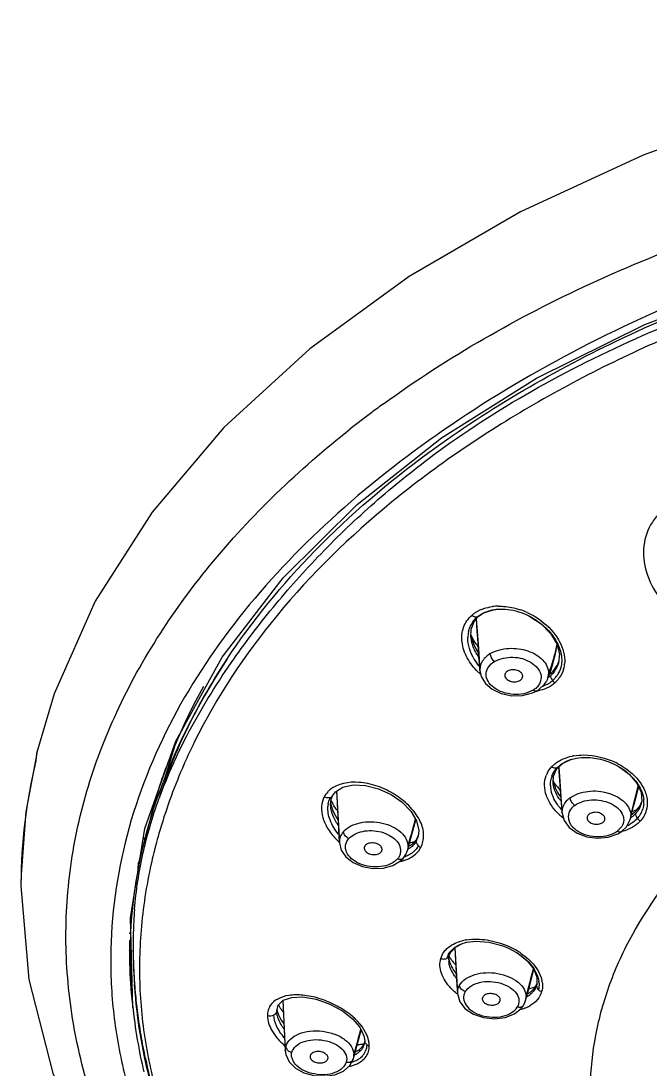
# Model space of a CAD drawing. Extents: x 0 to 1693, y 0 to 1240.
# Drawn here: x 733.19 to 761.15, y 610.95 to 657.54 of the extents above; entities that cross this region are included whole.
import ezdxf

# ---------------------------------------------------------------- set-up
doc = ezdxf.new("R2010")
doc.units = 0
doc.header["$LTSCALE"] = 40
doc.header["$MEASUREMENT"] = 0
doc.layers.add('DEF_LAYER_ASSEM_MEMBER', color=7, linetype='CONTINUOUS')

msp = doc.modelspace()

# ---------------------------------------------------------------- linework, layer by layer
at = {"layer": 'DEF_LAYER_ASSEM_MEMBER', "color": 7, "linetype": 'Continuous'}
for p, q in [((753.203, 630.499), (753.351, 630.871)), ((753.351, 630.871), (753.52, 631.068)), ((753.429, 630.962), (753.521, 629.649)), ((753.186, 630.147), (753.203, 630.499)), ((753.521, 629.649), (753.588, 628.663)), ((757.132, 629.409), (757.089, 629)), ((756.801, 628.855), (756.844, 629.003)), ((756.844, 629.003), (756.882, 629.148)), ((757.089, 629), (757.014, 628.816)), ((753.588, 628.665), (753.587, 628.713)), ((756.644, 628.544), (756.582, 628.26)), ((756.753, 628.703), (756.801, 628.855)), ((754.698, 628.455), (754.698, 628.442)), ((755.489, 628.366), (755.496, 628.411)), ((756.582, 628.26), (756.535, 628.172)), ((755.933, 627.67), (756.131, 627.766)), ((733.887, 624.977), (733.849, 624.652)), ((733.888, 624.982), (733.887, 624.977)), ((740.025, 624.672), (740.039, 624.702)), ((740.452, 624.528), (740.439, 624.499)), ((756.977, 624.25), (757.074, 624.375)), ((757.091, 624.389), (757.237, 622.379)), ((756.844, 623.686), (756.862, 623.968)), ((756.862, 623.968), (756.977, 624.25)), ((760.519, 622.993), (760.655, 623.519)), ((746.955, 622.705), (746.984, 622.95)), ((746.984, 622.95), (747.044, 623.103)), ((747.042, 623.101), (747.173, 623.278)), ((747.221, 623.308), (747.342, 621.005)), ((760.424, 622.626), (760.519, 622.993)), ((760.755, 623.26), (760.785, 622.867)), ((746.958, 622.633), (746.955, 622.705)), ((760.276, 622.053), (760.424, 622.626)), ((760.785, 622.867), (760.761, 622.748)), ((750.565, 621.376), (750.748, 622.037)), ((757.237, 622.379), (757.241, 622.327)), ((758.351, 622.121), (758.352, 622.108)), ((759.143, 622.036), (759.149, 622.079)), ((750.879, 621.558), (750.852, 621.297)), ((759.719, 621.404), (759.886, 621.508)), ((759.886, 621.508), (759.886, 621.508)), ((750.371, 620.675), (750.565, 621.376)), ((739.18, 620.905), (739.169, 620.863)), ((748.447, 620.77), (748.448, 620.761)), ((749.238, 620.675), (749.245, 620.719)), ((750.174, 620.319), (750.174, 620.318)), ((733.19, 619.169), (733.19, 619.1)), ((738.295, 619.298), (738.249, 618.993)), ((738.348, 619.612), (738.295, 619.298)), ((738.173, 618.409), (738.143, 618.126)), ((738.117, 617.848), (738.095, 617.576)), ((738.143, 618.126), (738.117, 617.848)), ((738.16, 613.684), (738.06, 617.671)), ((738.077, 617.308), (738.063, 617.046)), ((738.095, 617.576), (738.077, 617.308)), ((752.848, 616.548), (753.008, 616.592)), ((738.04, 616.286), (738.038, 616.042)), ((738.175, 616.183), (738.174, 616.231)), ((738.175, 616.183), (738.176, 616.085)), ((738.176, 616.085), (738.178, 615.984)), ((738.178, 615.984), (738.18, 615.878)), ((752.208, 615.895), (752.228, 615.998)), ((752.228, 615.998), (752.228, 615.998)), ((752.47, 616.339), (752.567, 614.672)), ((754.864, 616.323), (755.211, 616.136)), ((738.18, 615.878), (738.183, 615.779)), ((738.183, 615.779), (738.186, 615.675)), ((738.186, 615.675), (738.19, 615.566)), ((738.19, 615.566), (738.195, 615.456)), ((738.195, 615.456), (738.2, 615.351)), ((752.204, 615.813), (752.208, 615.895)), ((738.2, 615.351), (738.205, 615.243)), ((738.205, 615.243), (738.211, 615.131)), ((738.211, 615.131), (738.219, 615.014)), ((738.219, 615.014), (738.225, 614.91)), ((755.788, 614.626), (755.988, 615.379)), ((756.124, 615.03), (756.115, 614.698)), ((738.225, 614.91), (738.233, 614.8)), ((738.233, 614.8), (738.239, 614.722)), ((738.239, 614.722), (738.247, 614.618)), ((738.247, 614.618), (738.256, 614.509)), ((738.256, 614.509), (738.27, 614.354)), ((752.567, 614.672), (752.589, 614.308)), ((755.622, 614.002), (755.788, 614.626)), ((738.27, 614.354), (738.28, 614.241)), ((738.28, 614.241), (738.291, 614.128)), ((738.291, 614.128), (738.303, 614.015)), ((753.696, 614.076), (753.697, 614.066)), ((738.165, 613.66), (738.16, 613.684)), ((738.303, 614.015), (738.315, 613.9)), ((738.315, 613.9), (738.326, 613.808)), ((738.326, 613.808), (738.339, 613.692)), ((738.339, 613.692), (738.353, 613.575)), ((738.353, 613.575), (738.368, 613.457)), ((744.559, 613.538), (744.622, 613.795)), ((744.836, 613.999), (744.937, 611.761)), ((754.488, 613.986), (754.494, 614.027)), ((755.53, 613.785), (755.53, 613.784)), ((738.368, 613.457), (738.384, 613.337)), ((738.384, 613.337), (738.4, 613.217)), ((738.4, 613.217), (738.417, 613.095)), ((738.417, 613.095), (738.435, 612.972)), ((738.435, 612.972), (738.454, 612.847)), ((738.454, 612.847), (738.474, 612.722)), ((738.474, 612.722), (738.494, 612.595)), ((747.968, 611.424), (748.315, 612.681)), ((738.494, 612.595), (738.515, 612.467)), ((738.515, 612.467), (738.537, 612.337)), ((738.537, 612.337), (738.56, 612.207)), ((738.56, 612.207), (738.584, 612.075)), ((748.436, 612.431), (748.471, 612.205)), ((748.472, 612.206), (748.458, 612.083)), ((738.584, 612.075), (738.609, 611.942)), ((738.609, 611.942), (738.635, 611.807)), ((738.635, 611.807), (738.663, 611.668)), ((744.937, 611.761), (744.937, 611.762)), ((744.937, 611.762), (744.961, 611.596)), ((748.458, 612.083), (748.452, 612.059)), ((748.452, 612.059), (748.452, 612.059)), ((738.663, 611.668), (738.686, 611.552)), ((738.686, 611.552), (738.711, 611.431)), ((738.711, 611.431), (738.738, 611.305)), ((738.738, 611.305), (738.766, 611.175)), ((746.041, 611.506), (746.042, 611.498)), ((746.832, 611.409), (746.838, 611.451)), ((747.964, 611.411), (747.968, 611.424)), ((738.766, 611.175), (738.796, 611.043)), ((738.796, 611.043), (738.826, 610.91))]:
    msp.add_line(p, q, dxfattribs=at)
at = {"layer": 'DEF_LAYER_ASSEM_MEMBER', "color": 9, "linetype": 'Continuous'}
for p, q in [((753.463, 631.039), (753.518, 631.066)), ((757.013, 624.335), (757.072, 624.373)), ((757.094, 624.392), (757.095, 624.375)), ((757.095, 624.375), (757.098, 624.341)), ((757.098, 624.341), (757.109, 624.179)), ((739.456, 623.842), (739.481, 623.914)), ((757.109, 624.179), (757.239, 622.379)), ((760.497, 622.998), (760.632, 623.524)), ((760.632, 623.524), (760.638, 623.548)), ((747.043, 623.101), (747.044, 623.103)), ((747.222, 623.309), (747.233, 623.111)), ((747.233, 623.111), (747.236, 623.051)), ((747.236, 623.051), (747.341, 621.042)), ((760.453, 622.827), (760.48, 622.93)), ((760.48, 622.93), (760.497, 622.998)), ((760.318, 622.299), (760.37, 622.504)), ((760.37, 622.504), (760.453, 622.827)), ((750.59, 621.558), (750.729, 622.067)), ((757.241, 622.327), (757.239, 622.379)), ((760.297, 622.217), (760.276, 622.054)), ((760.297, 622.217), (760.318, 622.299)), ((750.542, 621.382), (750.59, 621.558)), ((747.342, 621.006), (747.341, 621.042)), ((750.403, 620.874), (750.523, 621.315)), ((750.523, 621.315), (750.542, 621.382)), ((750.395, 620.846), (750.372, 620.676)), ((750.395, 620.846), (750.403, 620.874)), ((738.011, 616.211), (738.011, 616.225)), ((752.471, 616.34), (752.588, 614.345)), ((755.842, 614.918), (755.971, 615.407)), ((755.707, 614.403), (755.806, 614.779)), ((755.806, 614.779), (755.832, 614.878)), ((755.832, 614.878), (755.842, 614.918)), ((756.117, 614.706), (756.114, 614.693)), ((752.589, 614.308), (752.588, 614.345)), ((755.643, 614.161), (755.707, 614.403)), ((744.837, 614), (744.936, 611.786)), ((748.182, 612.284), (748.3, 612.714)), ((748.144, 612.143), (748.178, 612.269)), ((748.178, 612.269), (748.182, 612.284)), ((744.937, 611.762), (744.936, 611.786)), ((747.989, 611.579), (748.059, 611.833)), ((748.059, 611.833), (748.144, 612.143))]:
    msp.add_line(p, q, dxfattribs=at)
at = {"layer": 'DEF_LAYER_ASSEM_MEMBER', "color": 7, "linetype": 'Continuous'}
for points in [[(792.69, 657.542), (786.119, 657.307), (779.427, 656.575), (772.935, 655.363), (766.715, 653.688), (760.844, 651.578), (755.4, 649.064), (750.447, 646.184), (746.036, 642.974), (742.211, 639.469), (739.016, 635.709), (736.492, 631.747), (734.67, 627.637), (733.887, 624.977)], [(756.111, 641.662), (760.925, 644.051), (766.445, 646.156)], [(748.131, 636.054), (751.887, 639.006), (756.111, 641.662)], [(742.132, 629.255), (744.843, 632.784), (748.131, 636.054)], [(753.518, 631.066), (753.752, 631.225), (754.199, 631.371), (754.407, 631.396)], [(755.646, 631.151), (755.803, 631.076), (756.31, 630.747), (756.734, 630.318), (757.014, 629.856), (757.132, 629.409)], [(756.882, 629.148), (756.917, 629.288), (756.948, 629.423), (756.976, 629.554), (757.002, 629.679), (757.028, 629.802)], [(738.06, 617.671), (738.7, 621.641), (740.069, 625.524), (742.132, 629.255)], [(742.358, 629.186), (741.815, 628.337), (741.343, 627.543), (740.93, 626.795), (740.563, 626.086), (740.254, 625.45), (739.997, 624.889), (739.771, 624.366), (739.569, 623.869), (739.386, 623.391), (739.219, 622.929), (739.071, 622.49), (738.941, 622.079), (738.827, 621.695), (738.725, 621.324), (738.632, 620.962), (738.549, 620.611)], [(753.588, 628.665), (753.646, 628.405), (753.833, 628.096), (754.137, 627.833), (754.541, 627.642), (755.008, 627.546), (755.487, 627.556), (755.933, 627.67)], [(756.638, 628.393), (756.699, 628.549), (756.753, 628.703)], [(756.13, 627.766), (756.212, 627.819), (756.455, 628.055), (756.535, 628.172)], [(740.519, 626.337), (740.105, 625.568), (739.548, 623.813)], [(733.888, 624.982), (733.406, 622.39), (733.195, 619.6), (733.19, 619.169)], [(757.072, 624.373), (757.276, 624.544), (757.683, 624.727), (757.766, 624.749)], [(759.676, 624.445), (759.775, 624.39), (760.227, 624.058), (760.565, 623.667), (760.755, 623.26)], [(747.173, 623.278), (747.495, 623.482), (747.96, 623.585), (748.508, 623.562), (749.086, 623.414), (749.64, 623.157), (750.128, 622.815), (750.519, 622.415), (750.777, 621.989), (750.879, 621.558)], [(757.241, 622.327), (757.334, 621.994), (757.563, 621.684), (757.91, 621.437), (758.346, 621.272), (758.824, 621.209), (759.298, 621.254), (759.719, 621.404)], [(759.886, 621.508), (760.105, 621.716), (760.276, 622.053)], [(738.549, 620.611), (738.474, 620.268), (738.407, 619.936), (738.348, 619.612)], [(747.342, 621.006), (747.421, 620.686), (747.634, 620.379), (747.959, 620.129), (748.37, 619.954), (748.832, 619.87), (749.296, 619.887), (749.718, 620.003)], [(750.174, 620.319), (750.295, 620.488), (750.371, 620.675)], [(749.718, 620.003), (750.059, 620.207), (750.174, 620.318)], [(733.19, 619.1), (733.539, 614.929), (734.6, 610.766), (736.322, 606.771), (738.664, 602.965), (741.63, 599.318), (745.218, 595.85), (749.395, 592.63), (754.273, 589.625), (759.685, 586.985)], [(738.249, 618.993), (738.208, 618.697), (738.173, 618.409)], [(738.063, 617.046), (738.052, 616.788), (738.044, 616.535), (738.04, 616.286)], [(752.227, 615.998), (752.291, 616.148), (752.499, 616.369), (752.85, 616.547)], [(753.008, 616.592), (753.412, 616.64), (753.983, 616.599), (754.568, 616.446), (754.864, 616.323)], [(738.038, 616.042), (738.039, 615.801), (738.043, 615.565), (738.049, 615.332), (738.057, 615.103), (738.068, 614.877), (738.08, 614.655), (738.095, 614.437), (738.112, 614.222), (738.13, 614.011), (738.15, 613.804)], [(755.21, 616.134), (755.269, 616.097), (755.693, 615.76), (755.982, 615.393), (756.124, 615.03)], [(744.622, 613.795), (744.846, 614.009), (745.229, 614.137), (745.726, 614.157), (746.312, 614.061), (746.926, 613.842), (747.48, 613.538), (747.932, 613.185), (748.253, 612.81), (748.436, 612.431)], [(752.589, 614.308), (752.693, 613.945), (752.941, 613.636), (753.306, 613.394), (753.756, 613.24), (754.246, 613.188), (754.72, 613.246), (755.13, 613.406)], [(738.15, 613.804), (738.171, 613.6), (738.194, 613.4), (738.219, 613.203), (738.244, 613.008), (738.271, 612.816), (738.3, 612.627), (738.329, 612.44), (738.36, 612.255), (738.392, 612.072), (738.425, 611.891), (738.459, 611.711), (738.495, 611.532), (738.532, 611.354), (738.57, 611.178), (738.609, 611.002), (738.649, 610.827)], [(755.13, 613.406), (755.437, 613.655), (755.53, 613.784)], [(755.53, 613.785), (755.591, 613.908), (755.622, 614.002)], [(744.961, 611.596), (745.113, 611.275), (745.39, 610.999), (745.767, 610.79), (746.213, 610.662), (746.687, 610.631), (747.138, 610.7), (747.522, 610.864)], [(747.522, 610.864), (747.806, 611.109), (747.965, 611.409)]]:
    msp.add_lwpolyline(points, dxfattribs=at)
at = {"layer": 'DEF_LAYER_ASSEM_MEMBER', "color": 9, "linetype": 'Continuous'}
for centre, radius, start, end in [((776.373, 603.238), 46.075, 126.7785, 128.2812), ((777.1, 602.271), 47.285, 125.9994, 126.7832), ((754.231, 629.964), 1.53, 118.1682, 122.9119), ((754.273, 629.885), 1.619, 112.8409, 118.162), ((754.44, 629.187), 2.341, 90.9404, 97.0509), ((754.344, 628.286), 3.254, 65.5932, 71.5124), ((754.154, 630.077), 1.393, 125.3109, 131.5248), ((754.197, 630.018), 1.466, 122.9291, 125.3415), ((-3.067, 577.635), 758.376, 3.861898, 4.03243), ((754.746, 630.322), 1.567, 186.3924, 191.6575), ((750.566, 630.912), 6.536, 344.8746, 345.524), ((756.083, 629.096), 1.281, 343.3218, 355.9007), ((755.631, 630.769), 3.032, 225.6997, 228.5786), ((753.343, 630.026), 3.618, 335.8196, 337.0843), ((752.945, 630.189), 4.048, 337.1519, 341.4188), ((755.94, 629.382), 1.231, 304.9767, 308.1079), ((755.966, 629.348), 1.188, 308.1081, 311.4845), ((755.956, 629.202), 1.445, 303.4325, 310.3752), ((757.158, 628.456), 0.415, 202.5442, 215.6214), ((756.003, 629.145), 1.372, 310.4277, 311.5017), ((756.001, 629.166), 1.388, 311.0062, 311.7406), ((756.024, 629.141), 1.354, 311.709, 322.9489), ((763.779, 615.381), 25.755, 150.7741, 157.3458), ((755.703, 629.833), 2.13, 281.1118, 281.8056), ((755.904, 629.279), 1.538, 300.2333, 303.4689), ((762.373, 615.971), 24.23, 157.354, 160.8637), ((758.16, 622.561), 2.349, 99.9857, 101.3837), ((757.179, 619.067), 23.99, 166.538, 179.7566), ((757.745, 623.5), 1.309, 130.848, 137.6038), ((757.802, 623.435), 1.395, 128.0131, 130.8863), ((758.141, 621.518), 3.4, 62.1866, 63.9765), ((761.109, 616.384), 22.901, 160.9934, 168.3837), ((757.571, 623.611), 1.104, 152.5863, 159.2195), ((747.597, 622.553), 1.056, 128.8838, 136.8118), ((759.728, 623.055), 1.084, 317.3414, 324.211), ((759.007, 624.288), 2.768, 227.7961, 231.7172), ((759.597, 623.194), 1.275, 304.2744, 310.3082), ((759.645, 623.136), 1.2, 310.3438, 313.2276), ((759.68, 623.1), 1.149, 313.2206, 317.3599), ((759.768, 622.849), 1.289, 316.1074, 317.5032), ((759.808, 622.836), 1.251, 316.7145, 317.9903), ((759.351, 623.6), 2.16, 284.398, 285.0286), ((749.529, 623.467), 3.271, 225.6641, 227.7588), ((749.978, 621.532), 0.905, 332.123, 340.3807), ((749.97, 621.535), 0.914, 340.3751, 341.0655), ((749.958, 621.539), 0.926, 341.0753, 344.8555), ((749.642, 622.044), 1.907, 282.5051, 286.9068), ((749.677, 621.926), 1.784, 286.9345, 288.8733), ((759.72, 616.213), 21.71, 178.7483, 179.9675), ((753.337, 614.539), 2.185, 100.6532, 104.0655), ((753.363, 614.406), 2.321, 99.0683, 100.6697), ((753.393, 613.135), 3.587, 65.1388, 65.958), ((753.398, 613.143), 3.578, 58.7695, 65.1474), ((759.721, 616.213), 21.71, 180.0055, 180.3255), ((759.796, 616.215), 21.785, 180.3296, 185.0265), ((752.052, 616.051), 0.184, 339.0554, 343.2243), ((753.459, 613.245), 3.459, 55.6178, 58.7654), ((755.243, 614.651), 1.13, 8.1878, 12.5335), ((759.921, 616.225), 21.91, 185.0245, 185.7581), ((755.014, 614.163), 0.629, 345.1403, 359.8349), ((759.96, 616.229), 21.95, 185.758, 186.1255), ((754.987, 615.22), 1.675, 290.9435, 296.2341), ((755.069, 615.05), 1.486, 296.2735, 300.0333), ((748.648, 612.203), 0.177, 179.4269, 189.2057), ((747.349, 611.928), 1.327, 13.301, 15.1743), ((747.386, 611.937), 1.289, 12.181, 13.2971), ((747.457, 611.952), 1.217, 6.8439, 12.2178), ((747.087, 614.471), 3.3, 228.6974, 229.0616), ((745.539, 611.786), 0.603, 169.242, 179.9792), ((745.55, 611.784), 0.614, 163.9037, 169.2272), ((747.799, 612.045), 0.763, 324.9991, 335.3287), ((747.542, 611.962), 1.131, 0.9969, 6.8307), ((747.401, 611.58), 0.589, 344.5697, 354.3833), ((747.411, 611.579), 0.578, 354.428, 359.999), ((747.447, 612.707), 1.668, 282.0169, 286.8698), ((747.551, 612.402), 1.345, 293.6692, 294.0849)]:
    msp.add_arc(centre, radius, start, end, dxfattribs=at)
at = {"layer": 'DEF_LAYER_ASSEM_MEMBER', "color": 7, "linetype": 'Continuous'}
for centre, radius, start, end in [((754.272, 630.117), 1.227, 128.3708, 131.2776), ((754.357, 630.102), 1.302, 166.7389, 173.2399), ((754.377, 630.1), 1.322, 173.2478, 178.1788), ((755.569, 631.379), 2.634, 205.1913, 207.193), ((754.806, 630.556), 1.648, 190.6986, 194.1447), ((755.08, 630.626), 1.93, 194.171, 198.5834), ((755.849, 631.552), 2.963, 217.6246, 217.9534), ((755.789, 629.56), 1.402, 328.6438, 339.3302), ((755.812, 629.551), 1.377, 339.3565, 341.2854), ((756.052, 629.386), 1.089, 305.994, 307.375), ((756.093, 629.334), 1.023, 307.3386, 312.4182), ((756.171, 630.534), 2.058, 285.3166, 287.5198), ((756.063, 629.09), 1.158, 324.073, 332.7255), ((755.919, 629.286), 1.402, 299.3343, 302.9099), ((756.014, 629.133), 1.222, 311.2523, 318.4115), ((756.051, 629.099), 1.172, 318.4401, 324.0476), ((755.759, 629.615), 1.768, 289.7298, 292.4953), ((763.901, 614.174), 25.634, 153.8237, 156.1754), ((762.155, 615.481), 24.034, 157.8491, 161.8481), ((759.564, 615.614), 21.536, 155.5991, 160.0327), ((762.783, 614.652), 24.418, 156.6529, 163.9102), ((761.245, 614.882), 23.37, 155.2322, 155.6658), ((763.547, 614.332), 25.246, 156.2532, 156.6753), ((757.833, 623.582), 1.113, 133.8455, 137.4435), ((757.812, 623.606), 1.083, 160.1271, 164.3844), ((757.973, 623.591), 1.245, 182.0629, 186.9081), ((758.85, 624.969), 2.341, 210.8441, 212.6869), ((758.181, 624.014), 1.359, 190.2293, 195.5741), ((758.917, 625.011), 2.42, 212.6824, 213.7319), ((759.018, 625.08), 2.542, 213.7517, 217.2681), ((759.187, 625.21), 2.755, 217.2835, 222.2985), ((748.972, 623.831), 2.209, 205.119, 209.9793), ((759.689, 622.829), 1.186, 1.5708, 4.862), ((747.975, 622.545), 1.145, 174.9346, 176.0483), ((747.953, 622.547), 1.122, 173.7976, 174.9347), ((747.913, 622.552), 1.083, 170.7791, 173.8086), ((748.099, 622.961), 1.159, 189.8563, 193.6469), ((749.16, 623.938), 2.426, 209.9303, 210.9858), ((749.239, 623.985), 2.517, 210.9849, 211.8981), ((759.742, 624.466), 2.148, 287.0871, 293.9839), ((759.773, 623.159), 1.054, 312.0216, 318.1685), ((759.75, 623.183), 1.087, 318.0366, 342.3158), ((759.812, 622.81), 1.06, 333.3333, 339.7527), ((759.718, 622.83), 1.157, 355.0222, 1.578), ((759.628, 623.34), 1.287, 303.0768, 305.0327), ((759.778, 622.836), 1.103, 317.4592, 320.0009), ((759.804, 622.816), 1.07, 319.9803, 333.2527), ((759.476, 623.246), 1.615, 294.5825, 297.9771), ((739.799, 619.793), 1.806, 127.75, 131.2677), ((761.634, 615.011), 23.214, 163.9779, 165.2923), ((750.181, 623.023), 2.025, 278.6121, 284.5953), ((750.156, 621.543), 0.724, 315.2251, 325.4533), ((749.801, 621.726), 1.125, 340.047, 341.7086), ((761.327, 615.092), 22.897, 165.7732, 166.281), ((761.422, 615.067), 22.995, 165.4034, 165.7733), ((749.836, 621.988), 1.274, 297.4335, 298.1188), ((749.938, 621.414), 1.067, 308.8346, 314.6131), ((761.146, 615.135), 22.711, 166.2801, 167.4558), ((760.375, 615.299), 21.923, 167.4341, 175.2243), ((757.459, 616.47), 19.285, 175.2684, 176.9704), ((758.073, 616.438), 19.9, 176.9742, 179.0953), ((758.827, 616.425), 20.654, 179.0925, 180.5401), ((759.336, 616.429), 21.163, 180.5757, 181.0302), ((760.652, 616.468), 22.48, 181.0692, 184.4965), ((752.886, 615.659), 0.796, 152.7681, 164.2737), ((753.95, 617.013), 2.023, 210.3368, 214.4289), ((753.235, 616.041), 1.045, 188.092, 191.7722), ((753.107, 615.825), 0.904, 180.0749, 180.7442), ((753.132, 615.825), 0.928, 180.7536, 183.4676), ((753.18, 615.828), 0.977, 183.4752, 186.8688), ((753.262, 616.046), 1.072, 191.7602, 192.3529), ((753.285, 616.052), 1.095, 192.3593, 194.6458), ((753.339, 616.066), 1.152, 194.6568, 197.7209), ((753.436, 616.097), 1.254, 197.7364, 201.4668), ((754.047, 617.079), 2.14, 214.4008, 215.4294), ((754.103, 617.118), 2.209, 215.4332, 217.1821), ((754.188, 617.183), 2.315, 217.1872, 219.5499), ((754.341, 617.31), 2.514, 219.5732, 222.9536), ((759.699, 616.028), 21.509, 183.5243, 184.3294), ((755.261, 616.725), 2.253, 283.0462, 283.9071), ((755.277, 616.662), 2.188, 283.9063, 284.9419), ((755.327, 616.482), 2.001, 284.8709, 291.458), ((755.337, 615.071), 0.85, 319.1769, 323.6696), ((755.365, 615.051), 0.815, 323.6698, 334.9927), ((755.342, 614.911), 0.802, 333.3723, 344.1964), ((755.361, 615.052), 0.82, 335.0467, 339.6243), ((755.147, 614.7), 1.073, 7.1109, 8.627), ((759.779, 616.034), 21.589, 184.3295, 185.3281), ((760.308, 616.096), 22.122, 185.3623, 192.2158), ((746.474, 614.806), 2.094, 208.1473, 210.192), ((746.629, 614.897), 2.274, 210.2125, 213.714), ((746.746, 614.974), 2.415, 213.685, 214.278), ((746.779, 614.996), 2.454, 214.2777, 214.7846), ((746.889, 615.074), 2.589, 214.8075, 217.8855), ((745.331, 613.547), 0.771, 180.0002, 180.638), ((745.356, 613.548), 0.797, 180.6451, 182.5611), ((747.759, 612.247), 0.718, 348.8389, 355.0117), ((747.906, 614.496), 2.487, 275.3029, 276.2051), ((747.803, 612.238), 0.673, 332.8384, 344.5808), ((747.874, 612.357), 0.637, 333.9923, 337.067), ((747.787, 612.242), 0.69, 344.623, 348.8189), ((747.873, 612.358), 0.638, 337.067, 337.8334), ((760.753, 616.187), 22.576, 192.2031, 192.5293), ((761.227, 616.3), 23.063, 192.5478, 196.7445), ((765.302, 617.072), 27.173, 192.0057, 192.2688), ((766.138, 617.266), 28.031, 192.293, 196.4593), ((760.853, 615.747), 22.42, 191.0095, 191.3985)]:
    msp.add_arc(centre, radius, start, end, dxfattribs=at)
at = {"layer": 'DEF_LAYER_ASSEM_MEMBER', "color": 9, "linetype": 'Continuous'}
for points, start_tangent, end_tangent in [([(749.307, 640.526), (758.492, 645.859), (763.812, 648.037), (769.474, 649.847), (775.296, 651.252), (781.119, 652.22), (792.69, 652.949)], (0.809012, 0.587792), (1, 0.000083)), ([(759.736, 587.109), (754.631, 589.658), (750.041, 592.525), (746.068, 595.584), (742.79, 598.734), (740.17, 601.966), (738.138, 605.303), (736.631, 608.76), (735.646, 612.311), (735.209, 615.909), (735.344, 619.509), (736.057, 623.078), (737.341, 626.587), (741.575, 633.318), (747.828, 639.406)], (-0.914976, 0.403508), (0.784959, 0.619547)), ([(765.897, 635.989), (765.248, 636.249), (764.547, 636.421), (763.165, 636.435), (761.989, 635.983), (761.523, 635.602), (761.18, 635.145), (760.866, 634.074), (761.036, 632.905), (761.686, 631.767), (762.717, 630.82)], (-0.902313, 0.431082), (0.825483, -0.564427)), ([(753.645, 631.378), (753.764, 631.423), (754.152, 631.51)], (0.921423, 0.388562), (0.992282, 0.124)), ([(754.401, 631.528), (754.642, 631.521), (755.376, 631.372)], (0.999845, 0.017595), (0.948567, -0.316578)), ([(753.513, 628.599), (753.027, 629.234), (752.797, 629.926), (752.865, 630.586), (753.23, 631.12)], (-0.71561, 0.6985), (0.751997, 0.659166)), ([(753.31, 631.067), (753.23, 631.12)], (-0.891894, 0.452245), (-0.761936, 0.647652)), ([(753.39, 631.039), (753.31, 631.067)], (-0.983871, 0.17888), (-0.891894, 0.452245)), ([(753.463, 631.039), (753.39, 631.039)], (-0.978575, -0.205891), (-0.983871, 0.17888)), ([(755.689, 631.249), (756.055, 631.055), (756.942, 630.252)], (0.910833, -0.412775), (0.590812, -0.806809)), ([(753.536, 629.273), (753.424, 629.452), (753.211, 630.005)], (-0.569337, 0.822105), (-0.20141, 0.979507)), ([(756.942, 630.252), (757.133, 629.948), (757.361, 629.005)], (0.590812, -0.806809), (-0.071507, -0.99744)), ([(754.051, 629.419), (753.709, 629.102), (753.587, 628.713)], (-0.855909, -0.517127), (-0.005737, -0.999984)), ([(754.239, 629.07), (754.11, 629.23), (754.051, 629.419)], (-0.802763, 0.596299), (-0.017886, 0.99984)), ([(756.894, 629.278), (757.02, 629.838)], (0.250063, 0.96823), (0.201353, 0.979519)), ([(755.954, 627.796), (755.084, 627.609), (754.611, 627.703), (754.213, 627.907), (753.953, 628.191), (753.866, 628.513), (753.969, 628.824), (754.239, 629.07)], (-0.860873, -0.508819), (0.857711, 0.514131)), ([(754.239, 629.07), (755.054, 629.258), (755.482, 629.195), (755.866, 629.018), (756.154, 628.772), (756.294, 628.503), (756.29, 628.22), (756.149, 627.95)], (0.869895, 0.493237), (-0.657048, -0.753849)), ([(756.782, 628.899), (756.875, 629.207)], (0.319812, 0.947481), (0.26102, 0.965333)), ([(757.31, 628.729), (757.105, 628.325)], (-0.287654, -0.957735), (-0.601705, -0.798719)), ([(756.774, 628.296), (756.759, 628.34), (756.753, 628.458)], (-0.382514, 0.92395), (0.24014, 0.970738)), ([(756.82, 628.214), (756.912, 628.118)], (0.582258, -0.813004), (0.787787, -0.615948)), ([(756.149, 627.95), (756.107, 627.907), (755.954, 627.796)], (-0.657048, -0.753849), (-0.880249, -0.474512)), ([(756.13, 627.766), (756.05, 627.753), (755.954, 627.796)], (-0.861883, -0.507107), (-0.80274, 0.596329)), ([(756.679, 627.95), (756.555, 627.885), (756.139, 627.748)], (-0.863892, -0.503676), (-0.978845, -0.204605)), ([(757.173, 624.683), (757.294, 624.74), (757.697, 624.864)], (0.885535, 0.464573), (0.980315, 0.197438)), ([(757.753, 624.874), (758.211, 624.913), (759.633, 624.573)], (0.98484, 0.173463), (0.898597, -0.438774)), ([(756.59, 624.119), (756.778, 624.382)], (0.460204, 0.887813), (0.684977, 0.728565)), ([(756.86, 624.342), (756.778, 624.382)], (-0.945975, 0.324241), (-0.842388, 0.538871)), ([(756.941, 624.326), (756.86, 624.342)], (-0.999006, 0.044567), (-0.945975, 0.324241)), ([(757.013, 624.335), (756.941, 624.326)], (-0.949623, -0.313394), (-0.999006, 0.044567)), ([(756.942, 624.534), (756.997, 624.575), (757.173, 624.683)], (0.787773, 0.615966), (0.885535, 0.464573)), ([(767.924, 624.738), (763.48, 621.092), (760.367, 616.936), (759.357, 614.724), (758.728, 612.458), (758.486, 610.162), (758.635, 607.863), (759.173, 605.588), (760.094, 603.361), (763.039, 599.156), (767.335, 595.439), (772.787, 592.382)], (-0.8344, -0.551159), (0.911837, -0.410553)), ([(759.727, 624.525), (759.965, 624.387), (760.562, 623.879)], (0.884454, -0.466628), (0.658168, -0.752871)), ([(757.148, 622.238), (756.781, 622.653), (756.547, 623.106), (756.464, 623.567), (756.538, 624.002)], (-0.740571, 0.671978), (0.354479, 0.935064)), ([(760.562, 623.879), (760.903, 623.354), (761.032, 622.81)], (0.658168, -0.752871), (0.032038, -0.999487)), ([(750.963, 620.801), (751.09, 621.345), (750.942, 621.954), (750.756, 622.271), (750.501, 622.585), (749.826, 623.142), (749.018, 623.528), (748.606, 623.641), (748.208, 623.697), (746.935, 623.374)], (0.457162, 0.889384), (-0.777832, -0.628473)), ([(756.924, 623.337), (756.895, 623.425), (756.844, 623.686)], (-0.344125, 0.938924), (-0.085128, 0.99637)), ([(746.67, 623.05), (746.548, 622.625), (746.608, 622.134), (746.841, 621.619), (747.243, 621.128)], (-0.482829, -0.875714), (0.715147, -0.698974)), ([(746.828, 623.275), (746.67, 623.05)], (-0.683593, -0.729864), (-0.452755, -0.891635)), ([(746.858, 623.002), (746.81, 623.005), (746.67, 623.05)], (-0.999847, -0.017475), (-0.874932, 0.484245)), ([(746.941, 623.016), (746.858, 623.002)], (-0.942153, -0.335183), (-0.999847, -0.017475)), ([(746.941, 623.016), (746.973, 623.031), (747.043, 623.101)], (0.941618, 0.336683), (0.478671, 0.877995)), ([(757.197, 622.855), (757.112, 622.972), (756.924, 623.337)], (-0.613926, 0.789364), (-0.344125, 0.938924)), ([(757.604, 623.011), (757.494, 622.924), (757.28, 622.615)], (-0.818711, -0.574206), (-0.339172, -0.940724)), ([(757.811, 622.675), (757.665, 622.825), (757.603, 623.012)], (-0.852555, 0.522638), (-0.031469, 0.999505)), ([(757.604, 623.011), (757.963, 623.194), (758.393, 623.297), (758.848, 623.306), (759.295, 623.219), (759.704, 623.046), (760.027, 622.805), (760.23, 622.52), (760.297, 622.217)], (0.818711, 0.574205), (-0.004046, -0.999992)), ([(757.811, 622.675), (758.145, 622.84), (758.55, 622.915), (758.983, 622.887), (759.386, 622.765), (759.71, 622.559), (759.917, 622.298), (759.981, 622.012), (759.892, 621.737)], (0.832732, 0.553677), (-0.536287, -0.844036)), ([(757.28, 622.615), (757.239, 622.379)], (-0.339172, -0.940724), (-0.004046, -0.999992)), ([(757.811, 622.675), (757.577, 622.411), (757.524, 622.097), (757.565, 621.938), (757.653, 621.785), (757.953, 621.522), (758.152, 621.421), (758.373, 621.346), (758.851, 621.283), (759.312, 621.348), (759.689, 621.525)], (-0.819016, -0.573771), (0.789919, 0.613211)), ([(760.763, 622.748), (760.607, 622.422)], (-0.260573, -0.965454), (-0.584203, -0.811607)), ([(761.032, 622.81), (761.028, 622.66), (760.906, 622.24)], (0.032038, -0.999487), (-0.464037, -0.885816)), ([(747.529, 621.508), (748.261, 621.897), (749.249, 621.886), (749.708, 621.724), (750.076, 621.478), (750.313, 621.174), (750.395, 620.846)], (0.662826, 0.748773), (-0.002798, -0.999996)), ([(760.697, 621.955), (760.65, 621.908), (760.491, 621.779)], (-0.693279, -0.720669), (-0.817491, -0.575941)), ([(760.546, 622.167), (760.531, 622.208), (760.525, 622.321)], (-0.398419, 0.917204), (0.239011, 0.971017)), ([(760.591, 622.091), (760.546, 622.167)], (-0.605218, 0.79606), (-0.398419, 0.917204)), ([(760.591, 622.091), (760.719, 621.978)], (0.605218, -0.79606), (0.864573, -0.502508)), ([(760.906, 622.24), (760.737, 621.998)], (-0.464037, -0.885816), (-0.669242, -0.743044)), ([(747.529, 621.508), (747.469, 621.438), (747.36, 621.212)], (-0.694572, -0.719423), (-0.238864, -0.971053)), ([(747.767, 621.199), (747.676, 621.253), (747.529, 621.508)], (-0.921463, 0.388465), (-0.030732, 0.999528)), ([(759.787, 621.609), (759.689, 621.525)], (-0.71318, -0.700981), (-0.80401, -0.594616)), ([(759.886, 621.508), (759.798, 621.486), (759.689, 621.525)], (-0.8064, -0.59137), (-0.852703, 0.522396)), ([(759.892, 621.737), (759.787, 621.609)], (-0.536287, -0.844036), (-0.71318, -0.700981)), ([(760.491, 621.779), (760.362, 621.697), (759.911, 621.514)], (-0.817491, -0.575941), (-0.965794, -0.259309)), ([(747.36, 621.212), (747.341, 621.042)], (-0.238864, -0.971053), (-0.003525, -0.999994)), ([(749.925, 620.29), (749.19, 619.952), (748.712, 619.955), (748.254, 620.078), (747.887, 620.302), (747.665, 620.594), (747.623, 620.909), (747.767, 621.199)], (-0.664099, -0.747645), (0.663765, 0.747941)), ([(750.802, 620.953), (750.784, 620.993), (750.778, 621.109)], (-0.46093, 0.887437), (0.264737, 0.964321)), ([(750.543, 620.37), (750.789, 620.561), (750.963, 620.801)], (0.860174, 0.510001), (0.470568, 0.882364)), ([(750.856, 620.878), (750.802, 620.953)], (-0.697198, 0.716879), (-0.46093, 0.887437)), ([(750.856, 620.878), (750.963, 620.801)], (0.699417, -0.714714), (0.896197, -0.443656)), ([(738.481, 620.346), (738.443, 620.244), (738.39, 619.937)], (-0.400552, -0.916274), (-0.022786, -0.99974)), ([(750.174, 620.318), (750.067, 620.266), (749.925, 620.29)], (-0.662289, -0.749248), (-0.92158, 0.388187)), ([(750.254, 620.238), (750.331, 620.266), (750.543, 620.37)], (0.9462, 0.323581), (0.860174, 0.510001)), ([(738.389, 619.937), (738.383, 619.828)], (-0.079331, -0.996848), (-0.042309, -0.999105)), ([(752.051, 616.233), (752.197, 616.372), (752.806, 616.658)], (0.654856, 0.755753), (0.969921, 0.24342)), ([(752.997, 616.697), (753.911, 616.69), (754.855, 616.41)], (0.987486, 0.157708), (0.913248, -0.407404)), ([(751.852, 615.866), (751.985, 616.148), (752.051, 616.233)], (0.265962, 0.963983), (0.654856, 0.755753)), ([(752.12, 615.874), (752.155, 615.896), (752.223, 615.985)], (0.89487, 0.446328), (0.357322, 0.933981)), ([(755.412, 616.099), (755.753, 615.83), (756.346, 614.896)], (0.825191, -0.564854), (0.216484, -0.976286)), ([(752.303, 614.542), (752.05, 614.87), (751.884, 615.211), (751.815, 615.548), (751.852, 615.866)], (-0.679748, 0.733446), (0.283697, 0.958914)), ([(751.852, 615.866), (751.921, 615.848), (752.12, 615.874)], (0.94268, -0.333699), (0.89487, 0.446328)), ([(752.683, 614.679), (752.957, 614.957), (753.366, 615.153), (753.857, 615.237), (754.379, 615.203), (754.876, 615.056), (755.286, 614.813), (755.551, 614.501), (755.643, 614.161)], (0.52041, 0.853916), (-0.001645, -0.999999)), ([(752.568, 614.293), (752.498, 614.353), (752.303, 614.542)], (-0.771563, 0.636153), (-0.679748, 0.733446)), ([(752.631, 614.574), (752.588, 614.345)], (-0.363119, -0.931743), (-0.001645, -0.999999)), ([(752.683, 614.679), (752.631, 614.574)], (-0.52041, -0.853916), (-0.363119, -0.931743)), ([(752.941, 614.394), (752.761, 614.507), (752.683, 614.679)], (-0.958537, 0.284967), (-0.046866, 0.998901)), ([(752.941, 614.394), (753.192, 614.642), (753.579, 614.8), (754.047, 614.844), (754.52, 614.766), (754.929, 614.581), (755.213, 614.315), (755.325, 614.009), (755.25, 613.709)], (0.560429, 0.828202), (-0.502844, -0.864377)), ([(756.114, 614.693), (756.109, 614.658), (756.137, 614.546)], (-0.256683, -0.966496), (0.474749, -0.880121)), ([(756.137, 614.546), (756.188, 614.478)], (0.474749, -0.880121), (0.725676, -0.688036)), ([(756.361, 614.812), (756.371, 614.704), (756.334, 614.396)], (0.141858, -0.989887), (-0.284088, -0.958798)), ([(748.575, 612.439), (747.801, 613.387), (747.159, 613.797), (746.437, 614.093), (745.722, 614.237), (745.095, 614.226), (744.602, 614.066), (744.273, 613.777)], (-0.372446, 0.928054), (-0.56265, -0.826695)), ([(752.941, 614.394), (752.878, 614.249), (752.864, 614.095), (752.978, 613.789), (753.258, 613.522), (753.668, 613.337), (754.142, 613.26), (754.61, 613.303), (754.998, 613.461), (755.25, 613.709)], (-0.532686, -0.846313), (0.475306, 0.879821)), ([(756.334, 614.396), (756.147, 614.041), (755.813, 613.763)], (-0.26901, -0.963138), (-0.865496, -0.500917)), ([(756.188, 614.478), (756.334, 614.396)], (0.725676, -0.688036), (0.957147, -0.289603)), ([(744.273, 613.777), (744.174, 613.566), (744.144, 613.324)], (-0.56265, -0.826695), (0.020006, -0.9998)), ([(755.53, 613.785), (755.416, 613.703), (755.25, 613.709)], (-0.515468, -0.856909), (-0.95862, 0.284689)), ([(755.586, 613.655), (755.371, 613.587)], (-0.933541, -0.358471), (-0.968238, -0.25003)), ([(744.144, 613.324), (744.34, 612.67), (744.583, 612.325), (744.909, 611.992)], (-0.013709, -0.999906), (0.751232, -0.660039)), ([(744.43, 613.347), (744.144, 613.324)], (-0.880566, -0.473924), (-0.951224, 0.308502)), ([(744.5, 613.402), (744.43, 613.347)], (-0.678586, -0.734521), (-0.880566, -0.473924)), ([(744.894, 612.347), (744.548, 612.875), (744.43, 613.347)], (-0.654523, 0.756042), (0.000012, 1)), ([(744.559, 613.538), (744.555, 613.502), (744.5, 613.402)], (-0.009601, -0.999954), (-0.678586, -0.734521)), ([(744.96, 611.954), (745.159, 612.273), (745.535, 612.511), (746.037, 612.638), (746.597, 612.634), (747.139, 612.501), (747.589, 612.257), (747.886, 611.935), (747.989, 611.579)], (0.277101, 0.960841), (0, -1)), ([(745.229, 611.697), (745.404, 611.968), (745.736, 612.164), (746.176, 612.255), (746.656, 612.228), (747.103, 612.088), (747.449, 611.854), (747.641, 611.563), (747.651, 611.26)], (0.277578, 0.960703), (-0.277037, -0.960859)), ([(748.56, 612.037), (748.528, 612.067), (748.473, 612.175)], (-0.781694, 0.623662), (-0.160491, 0.987037)), ([(748.63, 612.276), (748.575, 612.439)], (-0.261659, 0.96516), (-0.372446, 0.928054)), ([(744.96, 611.954), (744.964, 611.923), (745.004, 611.833)], (0.041746, -0.999128), (0.581171, -0.813781)), ([(745.004, 611.833), (745.092, 611.751)], (0.581171, -0.813781), (0.843456, -0.537199)), ([(745.092, 611.751), (745.229, 611.697)], (0.843456, -0.537199), (0.984048, -0.177904)), ([(748.1, 611.174), (748.53, 611.511), (748.638, 611.732), (748.673, 611.982)], (0.91294, 0.408095), (-0.001635, 0.999999)), ([(748.56, 612.036), (748.493, 611.726)], (-0.000181, -1), (-0.416482, -0.909144)), ([(748.673, 611.982), (748.56, 612.037)], (-0.965687, 0.259709), (-0.781694, 0.623662)), ([(747.651, 611.26), (747.851, 611.282), (747.965, 611.409)], (0.984102, -0.177603), (0.277776, 0.960646)), ([(748.026, 611.299), (747.887, 611.252)], (-0.925415, -0.378956), (-0.963872, -0.266365)), ([(748.25, 611.426), (748.2, 611.39), (748.026, 611.299)], (-0.793667, -0.608352), (-0.925415, -0.378956)), ([(748.424, 611.607), (748.388, 611.558), (748.25, 611.426)], (-0.573053, -0.819518), (-0.793667, -0.608352)), ([(747.931, 611.112), (748.091, 611.17)], (0.956703, 0.291066), (0.915877, 0.401459))]:
    msp.add_spline(points, degree=3, dxfattribs=dict(at, start_tangent=start_tangent, end_tangent=end_tangent))
at = {"layer": 'DEF_LAYER_ASSEM_MEMBER', "color": 7, "linetype": 'Continuous'}
for points, start_tangent, end_tangent in [([(784.821, 650.478), (770.385, 647.885), (757.693, 642.807)], (-0.996763, -0.080402), (-0.884129, -0.467243)), ([(751.488, 638.22), (755.898, 641.089), (760.822, 643.555), (766.267, 645.661), (772.01, 647.391), (782.97, 649.504), (787.91, 649.91), (792.69, 650.016)], (0.80308, 0.595871), (0.999999, -0.00171)), ([(792.69, 649.503), (785.624, 649.229), (778.398, 648.296), (774.624, 647.542), (770.782, 646.582), (766.936, 645.403), (763.149, 643.995), (755.983, 640.491), (749.678, 636.16), (744.574, 631.118), (740.896, 625.482)], (-0.999998, 0.001796), (-0.441062, -0.897477)), ([(751.338, 638.372), (759.983, 643.467), (770.168, 647.264)], (0.806631, 0.591056), (0.961508, 0.274776)), ([(757.693, 642.807), (751.967, 639.345), (746.975, 635.388), (742.865, 630.997), (739.785, 626.233)], (-0.884129, -0.467243), (-0.455005, -0.890489)), ([(742.339, 629.157), (746.257, 633.989), (751.338, 638.372)], (0.549991, 0.835171), (0.806631, 0.591056)), ([(742.54, 629.016), (744.394, 631.468), (746.527, 633.86), (748.902, 636.129), (751.488, 638.22)], (0.569179, 0.822214), (0.80308, 0.595871)), ([(753.511, 631.079), (753.702, 631.204), (754.407, 631.396)], (0.783942, 0.620833), (0.997748, 0.067067)), ([(754.407, 631.396), (754.709, 631.396), (755.646, 631.151)], (0.997748, 0.067067), (0.912821, -0.408359)), ([(753.09, 630.401), (753.151, 630.593), (753.463, 631.039)], (0.229505, 0.973307), (0.751446, 0.659795)), ([(755.646, 631.151), (756.31, 630.75), (756.83, 630.212), (757.149, 629.603), (757.22, 628.996)], (0.912821, -0.408359), (-0.102478, -0.994735)), ([(753.564, 628.858), (753.34, 629.175), (753.055, 630.142)], (-0.636136, 0.771577), (0.031906, 0.999491)), ([(753.502, 629.743), (753.425, 629.849), (753.227, 630.175)], (-0.610484, 0.792029), (-0.456918, 0.889509)), ([(753.25, 630.011), (753.305, 629.865), (753.533, 629.448)], (0.317677, -0.948199), (0.564746, -0.825265)), ([(754.051, 629.419), (754.426, 629.578), (754.881, 629.652), (755.714, 629.538), (756.088, 629.367), (756.384, 629.132), (756.644, 628.544)], (0.855908, 0.517129), (-0.005776, -0.999983)), ([(739.895, 624.543), (740.407, 625.716), (742.339, 629.157)], (0.376731, 0.926323), (0.549991, 0.835171)), ([(740.039, 624.702), (740.562, 625.763), (742.54, 629.016)], (0.420178, 0.907442), (0.569179, 0.822214)), ([(757.22, 628.996), (757.203, 628.882), (757.091, 628.56)], (-0.102478, -0.994735), (-0.458254, -0.888822)), ([(755.346, 628.628), (755.143, 628.696), (754.925, 628.683), (754.76, 628.594), (754.698, 628.455)], (-0.861292, 0.50811), (-0.005392, -0.999985)), ([(755.496, 628.411), (755.457, 628.529), (755.346, 628.628)], (0.005392, 0.999985), (-0.861292, 0.50811)), ([(756.83, 628.538), (756.753, 628.458)], (-0.646986, -0.762502), (-0.743878, -0.668315)), ([(756.783, 628.579), (756.986, 628.831)], (0.739856, 0.672766), (0.520298, 0.853985)), ([(757.016, 628.821), (756.976, 628.749), (756.83, 628.538)], (-0.458635, -0.888625), (-0.646986, -0.762502)), ([(754.698, 628.442), (754.766, 628.301), (754.93, 628.199), (755.143, 628.165), (755.342, 628.209)], (0.070829, -0.997488), (0.905397, 0.424567)), ([(755.342, 628.209), (755.395, 628.24), (755.49, 628.366)], (0.905397, 0.424567), (0.258164, 0.966101)), ([(756.605, 628.064), (756.565, 628.042), (756.435, 627.981)], (-0.871588, -0.490239), (-0.923821, -0.382824)), ([(756.82, 628.214), (756.788, 628.187), (756.68, 628.109)], (-0.751453, -0.659786), (-0.839309, -0.543655)), ([(739.785, 626.233), (737.82, 621.015), (737.178, 615.604), (737.382, 612.863), (737.951, 610.119), (738.896, 607.387), (740.229, 604.683), (741.944, 602.025), (744.009, 599.439), (749.045, 594.591), (755.055, 590.349), (761.755, 586.926)], (-0.455005, -0.890489), (0.920871, -0.389868)), ([(757.766, 624.749), (758.219, 624.808), (758.956, 624.722), (759.676, 624.445)], (0.971586, 0.236689), (0.882403, -0.470494)), ([(756.793, 623.974), (756.944, 624.252), (757.013, 624.335)], (0.34006, 0.940404), (0.676094, 0.736816)), ([(757.062, 624.385), (757.207, 624.504), (757.766, 624.749)], (0.721012, 0.692923), (0.971586, 0.236689)), ([(759.676, 624.445), (760.141, 624.135), (760.87, 622.93)], (0.882403, -0.470494), (0.084659, -0.99641)), ([(756.728, 623.546), (756.728, 623.636), (756.769, 623.897)], (-0.035656, 0.999364), (0.269285, 0.96306)), ([(757.216, 622.49), (757.033, 622.716), (756.736, 623.441)], (-0.67684, 0.73613), (-0.119977, 0.992777)), ([(756.872, 623.649), (756.93, 623.479)], (0.267561, -0.963541), (0.37443, -0.927255)), ([(756.93, 623.479), (756.981, 623.365), (757.183, 623.039)], (0.37443, -0.927255), (0.605614, -0.795758)), ([(738.24, 618.06), (738.61, 620.523), (739.322, 622.969)], (0.082547, 0.996587), (0.34114, 0.940012)), ([(746.845, 622.725), (746.86, 622.803), (746.941, 623.016)], (0.160473, 0.98704), (0.470814, 0.882233)), ([(747.306, 621.4), (746.928, 622.026), (746.833, 622.624)], (-0.64254, 0.766252), (0.068947, 0.99762)), ([(747.29, 621.802), (747.16, 622.009), (746.959, 622.634)], (-0.578306, 0.81582), (-0.081532, 0.996671)), ([(746.973, 622.687), (747.009, 622.566)], (0.235139, -0.971962), (0.322768, -0.946478)), ([(747.009, 622.566), (747.056, 622.442), (747.277, 622.036)], (0.322768, -0.946478), (0.553469, -0.83287)), ([(747.246, 622.445), (747.208, 622.497), (747.102, 622.655)], (-0.603041, 0.79771), (-0.528372, 0.849013)), ([(760.87, 622.73), (760.806, 622.443)], (-0.087097, -0.9962), (-0.346188, -0.938165)), ([(759, 622.293), (758.796, 622.36), (758.578, 622.347), (758.413, 622.259), (758.351, 622.121)], (-0.864955, 0.501849), (-0.004046, -0.999992)), ([(758.352, 622.108), (758.42, 621.969), (758.584, 621.869), (758.797, 621.836), (758.996, 621.88)], (0.074016, -0.997257), (0.906867, 0.421418)), ([(758.996, 621.88), (759.049, 621.911), (759.144, 622.036)], (0.906867, 0.421418), (0.252033, 0.967719)), ([(759.149, 622.079), (759.11, 622.196), (759, 622.293)], (0.004046, 0.999992), (-0.864955, 0.501849)), ([(760.366, 622.286), (760.479, 622.376)], (0.81875, 0.574151), (0.742431, 0.669923)), ([(760.591, 622.091), (760.388, 621.914)], (-0.676079, -0.73683), (-0.817419, -0.576044)), ([(747.767, 621.199), (748.029, 621.394), (748.38, 621.518), (748.787, 621.55), (749.2, 621.49), (749.567, 621.339), (749.853, 621.124), (750.026, 620.866), (750.057, 620.73), (750.055, 620.594)], (0.710385, 0.703813), (-0.106316, -0.994332)), ([(760.388, 621.914), (760.233, 621.819)], (-0.817419, -0.576044), (-0.882966, -0.469437)), ([(750.778, 621.109), (750.61, 620.885), (750.539, 620.822)], (-0.467829, -0.883819), (-0.781852, -0.623464)), ([(750.579, 620.954), (750.67, 621.033)], (0.800302, 0.599598), (0.704476, 0.709728)), ([(750.752, 621.133), (750.813, 621.236)], (0.566961, 0.823745), (0.444434, 0.895812)), ([(750.813, 621.236), (750.858, 621.342)], (0.449151, 0.893456), (0.341337, 0.939941)), ([(749.095, 620.932), (748.892, 621), (748.674, 620.99), (748.509, 620.905), (748.447, 620.77)], (-0.863088, 0.505054), (-0.003525, -0.999994)), ([(748.448, 620.761), (748.514, 620.622), (748.678, 620.519), (748.891, 620.483), (749.092, 620.524)], (0.053542, -0.998566), (0.912905, 0.408173)), ([(749.092, 620.524), (749.145, 620.553), (749.238, 620.675)], (0.912905, 0.408173), (0.267987, 0.963423)), ([(749.245, 620.719), (749.206, 620.834), (749.095, 620.932)], (0.003525, 0.999994), (-0.863088, 0.505054)), ([(750.055, 620.594), (750.015, 620.426)], (-0.106316, -0.994332), (-0.391741, -0.920076)), ([(750.539, 620.822), (750.403, 620.73)], (-0.781852, -0.623464), (-0.869968, -0.493109)), ([(750.436, 620.864), (750.475, 620.886), (750.579, 620.954)], (0.881963, 0.471319), (0.800302, 0.599598)), ([(750.608, 620.583), (750.479, 620.492)], (-0.778488, -0.62766), (-0.854359, -0.519684)), ([(750.856, 620.878), (750.821, 620.819), (750.688, 620.654)], (-0.470955, -0.882157), (-0.711292, -0.702897)), ([(750.015, 620.426), (749.998, 620.391), (749.925, 620.29)], (-0.391741, -0.920076), (-0.690547, -0.723287)), ([(750.479, 620.492), (750.418, 620.458), (750.217, 620.37)], (-0.854359, -0.519684), (-0.943967, -0.33004)), ([(738.115, 617.847), (738.087, 617.871)], (-0.802624, 0.596486), (-0.702126, 0.712052)), ([(738.026, 616.958), (738.045, 617.027), (738.06, 617.048)], (0.01522, 0.999884), (0.629773, 0.776779)), ([(738.528, 617.124), (738.49, 614.283), (738.846, 611.465)], (-0.082089, -0.996625), (0.190969, -0.981596)), ([(752.178, 616.023), (752.444, 616.334), (752.849, 616.547)], (0.457036, 0.889448), (0.947906, 0.31855)), ([(755.21, 616.134), (755.894, 615.542), (756.208, 614.861)], (0.850401, -0.526135), (0.149937, -0.988696)), ([(752.285, 615.422), (752.259, 615.495), (752.21, 615.712)], (-0.366497, 0.930419), (-0.119312, 0.992857)), ([(752.269, 615.639), (752.318, 615.529), (752.533, 615.19)], (0.365449, -0.930831), (0.614927, -0.788584)), ([(752.545, 614.984), (752.465, 615.092), (752.285, 615.422)], (-0.625585, 0.780156), (-0.366497, 0.930419)), ([(738.724, 611.42), (738.561, 612.246), (738.242, 614.706)], (-0.208008, 0.978127), (-0.078184, 0.996939)), ([(755.824, 614.372), (755.868, 614.405), (755.98, 614.515)], (0.805458, 0.592653), (0.653545, 0.756888)), ([(756.059, 614.552), (755.934, 614.368)], (-0.447929, -0.894069), (-0.659968, -0.751294)), ([(756.211, 614.833), (756.219, 614.741), (756.188, 614.478)], (0.123725, -0.992317), (-0.269802, -0.962916)), ([(754.344, 614.237), (754.14, 614.303), (753.922, 614.292), (753.758, 614.208), (753.696, 614.076)], (-0.868197, 0.49622), (-0.001645, -0.999999)), ([(753.697, 614.066), (753.763, 613.929), (753.927, 613.829), (754.141, 613.795), (754.341, 613.835)], (0.060011, -0.998198), (0.91427, 0.405105)), ([(754.494, 614.027), (754.455, 614.141), (754.344, 614.237)], (0.001645, 0.999999), (-0.868197, 0.49622)), ([(755.934, 614.368), (755.878, 614.309), (755.675, 614.157)], (-0.659968, -0.751294), (-0.862907, -0.505363)), ([(755.704, 614.294), (755.824, 614.372)], (0.871447, 0.490489), (0.805458, 0.592653)), ([(744.567, 613.602), (744.576, 613.557), (744.618, 613.419)], (0.189151, -0.981948), (0.342208, -0.939624)), ([(754.341, 613.835), (754.395, 613.865), (754.488, 613.986)], (0.91427, 0.405105), (0.258421, 0.966033)), ([(744.575, 613.386), (744.56, 613.512)], (-0.182701, 0.983169), (-0.044548, 0.999007)), ([(744.633, 613.181), (744.614, 613.233), (744.575, 613.386)], (-0.353432, 0.93546), (-0.182701, 0.983169)), ([(744.618, 613.419), (744.664, 613.308), (744.875, 612.966)], (0.342208, -0.939624), (0.609098, -0.793095)), ([(744.887, 612.732), (744.807, 612.846), (744.633, 613.181)], (-0.601153, 0.799134), (-0.353432, 0.93546)), ([(746.688, 611.658), (746.484, 611.726), (746.267, 611.717), (746.102, 611.635), (746.041, 611.506)], (-0.868456, 0.495766), (0, -1)), ([(748.066, 611.731), (748.19, 611.797)], (0.915768, 0.401708), (0.842155, 0.539236)), ([(748.458, 612.072), (748.39, 612.057), (748.175, 612.023)], (-0.970988, -0.239128), (-0.994137, -0.108126)), ([(748.402, 611.931), (748.36, 611.859), (748.179, 611.673)], (-0.456734, -0.889603), (-0.807337, -0.590091)), ([(748.19, 611.797), (748.271, 611.857), (748.447, 612.078)], (0.842155, 0.539236), (0.438501, 0.898731)), ([(738.876, 611.316), (739.195, 609.95), (740.606, 605.994)], (0.197628, -0.980277), (0.409248, -0.912423)), ([(747.651, 611.26), (747.474, 610.991), (747.146, 610.794), (746.708, 610.703), (746.231, 610.733), (745.789, 610.876), (745.441, 611.106), (745.327, 611.247), (745.253, 611.396), (745.213, 611.548), (745.229, 611.697)], (-0.354838, -0.934928), (0.321179, 0.947019)), ([(746.041, 611.498), (746.107, 611.363), (746.271, 611.262), (746.485, 611.225), (746.686, 611.264)], (0.046259, -0.998929), (0.919388, 0.393352)), ([(746.686, 611.264), (746.739, 611.292), (746.832, 611.409)], (0.919388, 0.393352), (0.26777, 0.963483)), ([(746.838, 611.451), (746.799, 611.563), (746.688, 611.658)], (0, 1), (-0.868456, 0.495766)), ([(748.179, 611.673), (748.071, 611.606), (748.032, 611.586)], (-0.807337, -0.590091), (-0.9042, -0.427109))]:
    msp.add_spline(points, degree=3, dxfattribs=dict(at, start_tangent=start_tangent, end_tangent=end_tangent))

doc.saveas('drawing.dxf')
